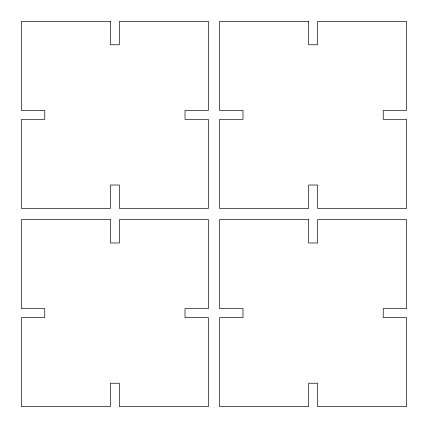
<?xml version="1.0" encoding="UTF-8"?>
<svg xmlns="http://www.w3.org/2000/svg" width="428" height="428" viewBox="0 0 428 428"><rect width="100%" height="100%" fill="white"/><g stroke="black" fill="none" stroke-linecap="round" stroke-linejoin="round"><path stroke-width="0.64" d="M110.408 21.4L21.4 21.4L21.4 110.408L44.774 110.408L44.774 119.385L21.4 119.385L21.4 208.388L110.408 208.388L110.408 185.019L119.385 185.019L119.385 208.388L208.388 208.388L208.388 119.385L185.019 119.385L185.019 110.408L208.388 110.408L208.388 21.4L119.385 21.4L119.385 44.774L110.408 44.774L110.408 21.4M308.615 21.4L219.612 21.4L219.612 110.408L242.981 110.408L242.981 119.385L219.612 119.385L219.612 208.388L308.615 208.388L308.615 185.019L317.592 185.019L317.592 208.388L406.6 208.388L406.6 119.385L383.226 119.385L383.226 110.408L406.6 110.408L406.6 21.4L317.592 21.4L317.592 44.774L308.615 44.774L308.615 21.4M110.408 219.612L21.4 219.612L21.4 308.615L44.774 308.615L44.774 317.592L21.4 317.592L21.4 406.6L110.408 406.6L110.408 383.226L119.385 383.226L119.385 406.6L208.388 406.6L208.388 317.592L185.019 317.592L185.019 308.615L208.388 308.615L208.388 219.612L119.385 219.612L119.385 242.981L110.408 242.981L110.408 219.612M308.615 219.612L219.612 219.612L219.612 308.615L242.981 308.615L242.981 317.592L219.612 317.592L219.612 406.6L308.615 406.6L308.615 383.226L317.592 383.226L317.592 406.6L406.6 406.6L406.6 317.592L383.226 317.592L383.226 308.615L406.6 308.615L406.6 219.612L317.592 219.612L317.592 242.981L308.615 242.981L308.615 219.612"/></g></svg>
